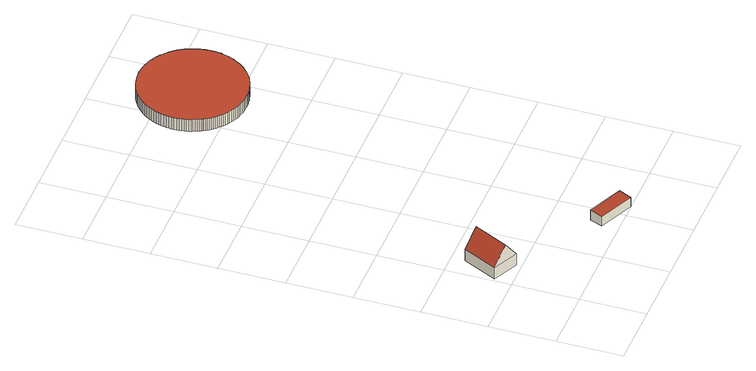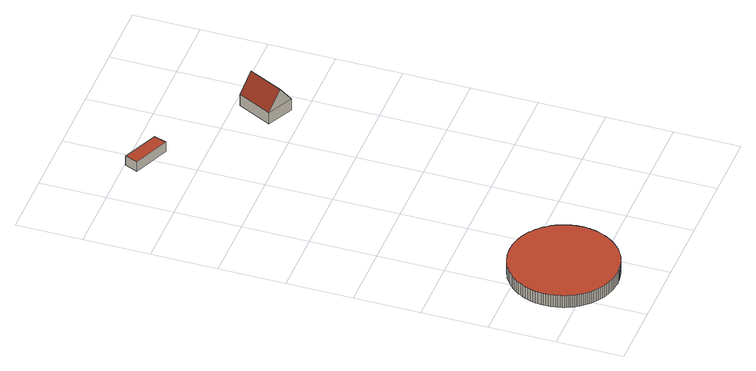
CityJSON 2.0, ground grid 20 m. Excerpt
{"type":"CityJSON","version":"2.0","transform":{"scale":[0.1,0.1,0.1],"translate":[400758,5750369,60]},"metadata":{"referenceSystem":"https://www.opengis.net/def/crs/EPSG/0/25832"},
"CityObjects":{
"building1":{"type":"Building","attributes":{"Gemeindeschluessel":"05515000","Geometrietyp2DReferenz":"3000","function":"31001_2700","roofType":"5000","measuredHeight":9.75},"geometry":[{"type":"Solid","lod":"2","boundaries":[[[[0,1,2,3]],[[4,5,1,0]],[[6,7,5,4]],[[3,2,7,6]],[[8,6,4,9]],[[4,0,9]],[[9,0,3,8]],[[3,6,8]],[[1,5,7,2]]]],"semantics":{"surfaces":[{"type":"WallSurface"},{"type":"RoofSurface"},{"type":"GroundSurface"}],"values":[[0,0,0,0,1,0,1,0,2]]}}]},
"building2":{"type":"Building","attributes":{"Gemeindeschluessel":"05515000","Geometrietyp2DReferenz":"3000","function":"51003_1201","roofType":"2100","measuredHeight":3.36},"geometry":[{"type":"Solid","lod":"2","boundaries":[[[[10,11,12,13]],[[14,15,11,10]],[[16,17,15,14]],[[13,12,17,16]],[[14,10,13,16]],[[11,15,17,12]]]],"semantics":{"surfaces":[{"type":"WallSurface"},{"type":"RoofSurface"},{"type":"GroundSurface"}],"values":[[0,0,0,0,1,2]]}}]},
"building3":{"type":"Building","attributes":{"Gemeindeschluessel":"05515000","Geometrietyp2DReferenz":"3000","function":"51003_1201","roofType":"1000","measuredHeight":4.11},"geometry":[{"type":"Solid","lod":"2","boundaries":[[[[18,19,20,21]],[[22,23,19,18]],[[24,25,23,22]],[[26,27,25,24]],[[28,29,27,26]],[[30,31,29,28]],[[32,33,31,30]],[[34,35,33,32]],[[36,37,35,34]],[[38,39,37,36]],[[40,41,39,38]],[[42,43,41,40]],[[44,45,43,42]],[[46,47,45,44]],[[48,49,47,46]],[[50,51,49,48]],[[52,53,51,50]],[[54,55,53,52]],[[56,57,55,54]],[[58,59,57,56]],[[60,61,59,58]],[[62,63,61,60]],[[64,65,63,62]],[[66,67,65,64]],[[68,69,67,66]],[[70,71,69,68]],[[72,73,71,70]],[[74,75,73,72]],[[76,77,75,74]],[[78,79,77,76]],[[80,81,79,78]],[[82,83,81,80]],[[84,85,83,82]],[[86,87,85,84]],[[88,89,87,86]],[[90,91,89,88]],[[92,93,91,90]],[[94,95,93,92]],[[96,97,95,94]],[[98,99,97,96]],[[100,101,99,98]],[[102,103,101,100]],[[104,105,103,102]],[[106,107,105,104]],[[108,109,107,106]],[[110,111,109,108]],[[112,113,111,110]],[[114,115,113,112]],[[116,117,115,114]],[[118,119,117,116]],[[120,121,119,118]],[[122,123,121,120]],[[124,125,123,122]],[[126,127,125,124]],[[128,129,127,126]],[[130,131,129,128]],[[132,133,131,130]],[[134,135,133,132]],[[136,137,135,134]],[[138,139,137,136]],[[140,141,139,138]],[[142,143,141,140]],[[144,145,143,142]],[[146,147,145,144]],[[148,149,147,146]],[[150,151,149,148]],[[152,153,151,150]],[[154,155,153,152]],[[156,157,155,154]],[[158,159,157,156]],[[160,161,159,158]],[[162,163,161,160]],[[164,165,163,162]],[[166,167,165,164]],[[168,169,167,166]],[[170,171,169,168]],[[172,173,171,170]],[[174,175,173,172]],[[176,177,175,174]],[[178,179,177,176]],[[180,181,179,178]],[[182,183,181,180]],[[184,185,183,182]],[[186,187,185,184]],[[188,189,187,186]],[[190,191,189,188]],[[192,193,191,190]],[[194,195,193,192]],[[196,197,195,194]],[[198,199,197,196]],[[200,201,199,198]],[[202,203,201,200]],[[204,205,203,202]],[[206,207,205,204]],[[208,209,207,206]],[[210,211,209,208]],[[212,213,211,210]],[[214,215,213,212]],[[216,217,215,214]],[[218,219,217,216]],[[220,221,219,218]],[[222,223,221,220]],[[224,225,223,222]],[[226,227,225,224]],[[228,229,227,226]],[[230,231,229,228]],[[232,233,231,230]],[[234,235,233,232]],[[236,237,235,234]],[[238,239,237,236]],[[240,241,239,238]],[[242,243,241,240]],[[244,245,243,242]],[[246,247,245,244]],[[248,249,247,246]],[[250,251,249,248]],[[252,253,251,250]],[[254,255,253,252]],[[256,257,255,254]],[[258,259,257,256]],[[260,261,259,258]],[[262,263,261,260]],[[264,265,263,262]],[[266,267,265,264]],[[268,269,267,266]],[[270,271,269,268]],[[272,273,271,270]],[[21,20,273,272]],[[270,268,266,264,262,260,258,256,254,252,250,248,246,244,242,240,238,236,234,232,230,228,226,224,222,220,218,216,214,212,210,208,206,204,202,200,198,196,194,192,190,188,186,184,182,180,178,176,174,172,170,168,166,164,162,160,158,156,154,152,150,148,146,144,142,140,138,136,134,132,130,128,126,124,122,120,118,116,114,112,110,108,106,104,102,100,98,96,94,92,90,88,86,84,82,80,78,76,74,72,70,68,66,64,62,60,58,56,54,52,50,48,46,44,42,40,38,36,34,32,30,28,26,24,22,18,21,272]],[[19,23,25,27,29,31,33,35,37,39,41,43,45,47,49,51,53,55,57,59,61,63,65,67,69,71,73,75,77,79,81,83,85,87,89,91,93,95,97,99,101,103,105,107,109,111,113,115,117,119,121,123,125,127,129,131,133,135,137,139,141,143,145,147,149,151,153,155,157,159,161,163,165,167,169,171,173,175,177,179,181,183,185,187,189,191,193,195,197,199,201,203,205,207,209,211,213,215,217,219,221,223,225,227,229,231,233,235,237,239,241,243,245,247,249,251,253,255,257,259,261,263,265,267,269,271,273,20]]]],"semantics":{"surfaces":[{"type":"WallSurface"},{"type":"RoofSurface"},{"type":"GroundSurface"}],"values":[[0,0,0,0,0,0,0,0,0,0,0,0,0,0,0,0,0,0,0,0,0,0,0,0,0,0,0,0,0,0,0,0,0,0,0,0,0,0,0,0,0,0,0,0,0,0,0,0,0,0,0,0,0,0,0,0,0,0,0,0,0,0,0,0,0,0,0,0,0,0,0,0,0,0,0,0,0,0,0,0,0,0,0,0,0,0,0,0,0,0,0,0,0,0,0,0,0,0,0,0,0,0,0,0,0,0,0,0,0,0,0,0,0,0,0,0,0,0,0,0,0,0,0,0,0,0,0,0,1,2]]}}]}
},
"vertices":[
[88,217,42],[88,217,3],[139,321,3],[139,321,42],[7,255,42],[7,255,3],[60,360,42],[60,360,3],[99,341,100],[47,236,100],
[444,3,33],[444,3,1],[460,42,1],[460,42,35],[334,50,33],[334,50,1],[350,89,35],[350,89,1],
[663,1299,49],[663,1299,8],[664,1307,8],[664,1307,49],[662,1291,49],[662,1291,8],[660,1282,49],[660,1282,8],[658,1274,49],[658,1274,8],[655,1266,49],[655,1266,8],[652,1257,49],[652,1257,8],[648,1249,49],[648,1249,8],[643,1241,49],[643,1241,8],[639,1233,49],[639,1233,8],[633,1225,49],[633,1225,8],[627,1217,49],[627,1217,8],[621,1210,49],[621,1210,8],[613,1203,49],[613,1203,8],[606,1196,49],[606,1196,8],[598,1190,49],[598,1190,8],[590,1184,49],[590,1184,8],[581,1179,49],[581,1179,8],[572,1175,49],[572,1175,8],[563,1171,49],[563,1171,8],[553,1167,49],[553,1167,8],[544,1165,49],[544,1165,8],[534,1162,49],[534,1162,8],[524,1161,49],[524,1161,8],[515,1160,49],[515,1160,8],[505,1160,49],[505,1160,8],[496,1160,49],[496,1160,8],[487,1161,49],[487,1161,8],[478,1162,49],[478,1162,8],[469,1164,49],[469,1164,8],[460,1166,49],[460,1166,8],[452,1168,49],[452,1168,8],[445,1171,49],[445,1171,8],[437,1174,49],[437,1174,8],[430,1178,49],[430,1178,8],[423,1182,49],[423,1182,8],[417,1185,49],[417,1185,8],[411,1190,49],[411,1190,8],[405,1194,49],[405,1194,8],[400,1198,49],[400,1198,8],[395,1203,49],[395,1203,8],[391,1207,49],[391,1207,8],[386,1212,49],[386,1212,8],[382,1216,49],[382,1216,8],[379,1221,49],[379,1221,8],[375,1225,49],[375,1225,8],[372,1230,49],[372,1230,8],[369,1234,49],[369,1234,8],[366,1239,49],[366,1239,8],[366,1240,49],[366,1240,8],[365,1241,49],[365,1241,8],[363,1245,49],[363,1245,8],[360,1250,49],[360,1250,8],[358,1255,49],[358,1255,8],[356,1260,49],[356,1260,8],[354,1266,49],[354,1266,8],[352,1271,49],[352,1271,8],[350,1277,49],[350,1277,8],[348,1284,49],[348,1284,8],[347,1290,49],[347,1290,8],[346,1297,49],[346,1297,8],[345,1304,49],[345,1304,8],[345,1311,49],[345,1311,8],[344,1319,49],[344,1319,8],[344,1326,49],[344,1326,8],[345,1334,49],[345,1334,8],[346,1342,49],[346,1342,8],[347,1350,49],[347,1350,8],[349,1359,49],[349,1359,8],[351,1367,49],[351,1367,8],[354,1375,49],[354,1375,8],[358,1384,49],[358,1384,8],[362,1392,49],[362,1392,8],[366,1400,49],[366,1400,8],[371,1408,49],[371,1408,8],[377,1416,49],[377,1416,8],[383,1424,49],[383,1424,8],[390,1431,49],[390,1431,8],[397,1438,49],[397,1438,8],[404,1445,49],[404,1445,8],[412,1451,49],[412,1451,8],[421,1456,49],[421,1456,8],[430,1461,49],[430,1461,8],[439,1466,49],[439,1466,8],[448,1469,49],[448,1469,8],[458,1473,49],[458,1473,8],[467,1475,49],[467,1475,8],[477,1477,49],[477,1477,8],[487,1479,49],[487,1479,8],[496,1479,49],[496,1479,8],[506,1480,49],[506,1480,8],[515,1479,49],[515,1479,8],[524,1478,49],[524,1478,8],[533,1477,49],[533,1477,8],[542,1475,49],[542,1475,8],[550,1473,49],[550,1473,8],[558,1470,49],[558,1470,8],[566,1467,49],[566,1467,8],[573,1464,49],[573,1464,8],[580,1460,49],[580,1460,8],[587,1457,49],[587,1457,8],[593,1453,49],[593,1453,8],[599,1449,49],[599,1449,8],[604,1444,49],[604,1444,8],[610,1440,49],[610,1440,8],[614,1436,49],[614,1436,8],[619,1431,49],[619,1431,8],[623,1427,49],[623,1427,8],[627,1422,49],[627,1422,8],[631,1417,49],[631,1417,8],[634,1413,49],[634,1413,8],[637,1408,49],[637,1408,8],[640,1404,49],[640,1404,8],[643,1400,49],[643,1400,8],[645,1395,49],[645,1395,8],[648,1390,49],[648,1390,8],[650,1385,49],[650,1385,8],[652,1380,49],[652,1380,8],[654,1375,49],[654,1375,8],[656,1369,49],[656,1369,8],[658,1363,49],[658,1363,8],[660,1357,49],[660,1357,8],[661,1351,49],[661,1351,8],[662,1344,49],[662,1344,8],[663,1337,49],[663,1337,8],[664,1330,49],[664,1330,8],[664,1322,49],[664,1322,8],[664,1315,49],[664,1315,8]
]}
